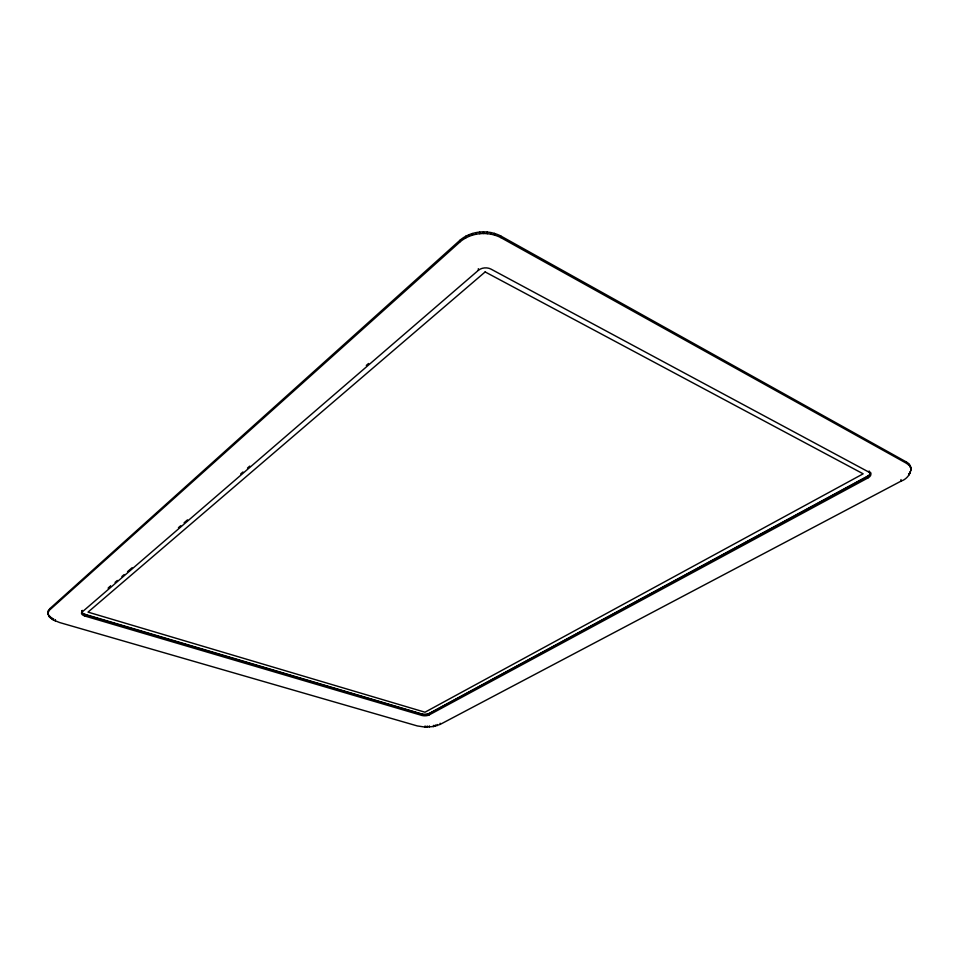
<?xml version="1.0" encoding="UTF-8"?>
<svg xmlns="http://www.w3.org/2000/svg" width="959" height="959" viewBox="0 0 959 959"><rect width="100%" height="100%" fill="white"/><g stroke="black" fill="none" stroke-linecap="round" stroke-linejoin="round"><path stroke-width="1.44" d="M869.118 470.977L869.429 472.403A7.456 3.728 -11.8 0 1 867.931 477.942L429.188 714.911A5.275 2.134 -1 0 1 421.816 715.414L85.087 616.086A6.365 2.829 5.8 0 1 82.09 612.058L82.294 610.415A6.353 2.829 5.8 0 0 85.291 614.455L421.792 713.964A5.263 2.134 -1 0 0 429.152 713.46L867.547 476.167A7.456 3.74 -11.8 0 0 870.448 472.236M85.087 616.086L85.291 614.455M53.356 619.994L49.245 616.697L48.046 614.335L48.394 610.715L49.904 608.605L460.26 240.002C471.349 230.735 488.047 229.393 500.766 235.986L906.399 461.998C915.605 466.913 909.036 478.637 901.304 480.998L440.193 724.393L433.456 726.538L425.113 727.102L417.333 725.939L59.65 622.547L53.356 619.994L53.536 618.687M55.25 620.952L55.442 619.646M49.245 616.697L49.424 615.402M50.324 617.848L50.515 616.553M51.702 618.951L51.894 617.656M48.046 614.335L48.394 610.715M47.95 613.161L49.904 608.605M49.724 609.912L460.32 241.632C471.432 232.378 488.119 231.035 500.862 237.628L906.734 463.437L909.611 465.75L910.966 468.591M108.319 587.939L110.585 585.985M108.283 588.275L110.549 586.309M115.068 582.401L117.334 580.447M121.865 576.539L124.131 574.585M127.523 571.66L132.054 567.74M178.446 527.678L180.712 525.724M184.104 522.787L187.496 519.862M240.685 473.926L242.951 471.972M247.482 468.064L249.748 466.098M366.302 365.439L368.568 363.485M82.09 612.058L478.409 270.294A8.871 6.042 -3.6 0 1 490.936 269.083L869.429 472.403M910.151 465.69L910.487 467.117M911.05 470.15L910.63 467.165M909.276 464.324L909.611 465.75M909.695 471.96L910.019 473.386M906.399 461.998L906.734 463.437M908.605 473.602L908.94 475.017M900.981 479.572L901.304 480.998M867.511 476.191L867.931 477.942M500.766 235.986L500.862 237.628M494.424 233.373L494.52 235.003M490.9 232.534L490.984 234.164M487.232 232.03L487.304 233.672M483.468 231.874L483.54 233.517M479.68 232.078L479.764 233.72M478.337 268.688L478.409 270.294M475.952 232.629L476.024 234.26M472.331 233.505L472.403 235.147M468.903 234.715L468.963 236.346M465.702 236.214L465.774 237.856M460.26 240.002L460.32 241.632M440.169 723.242L440.193 724.393M437.136 724.489L437.148 725.639M435.35 724.98L435.374 726.131M433.444 725.388L433.456 726.538M429.152 713.46L429.188 714.911M429.332 725.891L429.356 727.03M427.223 725.975L427.234 727.126M425.101 725.951L425.113 727.102M421.792 713.964L421.816 715.414M870.532 472.583A7.456 3.74 -11.8 0 1 867.619 476.527L429.164 713.748A5.263 2.134 -1 0 1 421.792 714.251L85.255 614.779A6.353 2.829 5.8 0 1 82.258 610.751M485.158 271.936L88.024 612.118L424.993 712.213L863.16 473.818L485.158 271.936"/></g></svg>
